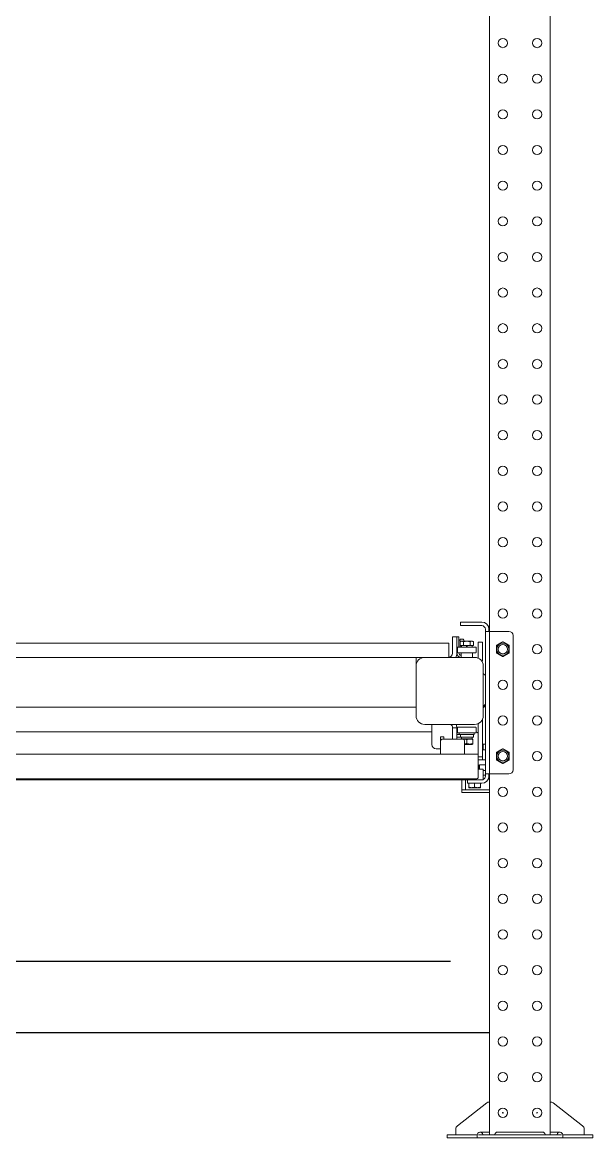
# Model space of a CAD drawing. Header units: millimetres. Extents: x -380 to 34475, y -4 to 3612.
# Drawn here: x 14164 to 14963, y -4 to 1560 of the extents above; entities that cross this region are included whole.
import ezdxf

# ---------------------------------------------------------------- set-up
doc = ezdxf.new("R2010")
doc.units = ezdxf.units.MM
doc.header["$LTSCALE"] = 0.5
doc.layers.add('Видимый контур (ГОСТ)', color=7, linetype='Continuous', lineweight=0)

# ---------------------------------------------------------------- blocks, each defined once
blk = doc.blocks.new('*U39')
at = {"layer": 'Видимый контур (ГОСТ)'}
blk.add_lwpolyline([(0, 0), (85, 0), (85, 3000), (0, 3000)], close=True, dxfattribs=at)
for centre in [(18.5, 1531), (66.5, 1531), (18.5, 1481), (66.5, 1481), (18.5, 1431), (66.5, 1431), (18.5, 1381), (66.5, 1381), (18.5, 1331), (66.5, 1331), (18.5, 1281), (66.5, 1281), (18.5, 1231), (66.5, 1231), (18.5, 1181), (66.5, 1181), (18.5, 1131), (66.5, 1131), (18.5, 1081), (66.5, 1081), (18.5, 1031), (66.5, 1031), (18.5, 981), (66.5, 981), (18.5, 931), (66.5, 931), (18.5, 881), (66.5, 881), (18.5, 831), (66.5, 831), (18.5, 781), (66.5, 781), (18.5, 731), (66.5, 731), (18.5, 681), (66.5, 681), (18.5, 631), (66.5, 631), (18.5, 581), (66.5, 581), (18.5, 531), (66.5, 531), (18.5, 481), (66.5, 481), (18.5, 431), (66.5, 431), (18.5, 381), (66.5, 381), (18.5, 331), (66.5, 331), (18.5, 281), (66.5, 281), (18.5, 231), (66.5, 231), (18.5, 181), (66.5, 181), (18.5, 131), (66.5, 131), (18.5, 81), (66.5, 81), (18.5, 31), (66.5, 31)]:
    blk.add_circle(centre, 6.5, dxfattribs=at)
blk = doc.blocks.new('SlideOporaFront1400')
at = {"layer": 'Видимый контур (ГОСТ)'}
for p, q in [((14.3, 16.8), (55.4, 48.7)), ((59.1, 50), (59.5, 50)), ((144.5, 50), (144.9, 50)), ((148.6, 48.7), (189.7, 16.8)), ((1409.3, 16.8), (1450.4, 48.7)), ((1454.1, 50), (1454.5, 50)), ((1539.5, 50), (1539.9, 50)), ((1543.6, 48.7), (1584.7, 16.8)), ((0, 4), (0, 0)), ((0, 4), (42, 4)), ((204, 0), (0, 0)), ((12, 4), (12, 12.1)), ((42, 0), (42, 3.9)), ((43.8, 4), (58, 4)), ((59.5, 7.8), (46, 7.8)), ((146, 4), (58, 4)), ((133.5, 7.8), (70.5, 7.8)), ((158, 7.8), (144.5, 7.8)), ((146, 4), (160.2, 4)), ((162, 4), (204, 4)), ((162, 3.9), (162, 4)), ((162, 0), (162, 3.9)), ((192, 12.1), (192, 4)), ((204, 0), (204, 4)), ((1395, 4), (1395, 0)), ((1395, 4), (1437, 4)), ((1599, 0), (1395, 0)), ((1407, 4), (1407, 12.1)), ((1437, 0), (1437, 3.9)), ((1438.8, 4), (1453, 4)), ((1454.5, 7.8), (1441, 7.8)), ((1541, 4), (1453, 4)), ((1528.5, 7.8), (1465.5, 7.8)), ((1553, 7.8), (1539.5, 7.8)), ((1541, 4), (1555.2, 4)), ((1557, 4), (1599, 4)), ((1557, 3.9), (1557, 4)), ((1557, 0), (1557, 3.9)), ((1587, 12.1), (1587, 4)), ((1599, 0), (1599, 4))]:
    blk.add_line(p, q, dxfattribs=at)
for centre in [(78, 35), (126, 35), (1473, 35), (1521, 35)]:
    blk.add_circle(centre, 0.5, dxfattribs=at)
for centre, radius, start, end in [((59.1, 44), 6, 90, 127.875), ((144.9, 44), 6, 52.125, 90), ((1454.1, 44), 6, 90, 127.875), ((1539.9, 44), 6, 52.125, 90), ((18, 12.1), 6, 127.875, 180), ((186, 12.1), 6, 0, 52.125), ((1413, 12.1), 6, 127.875, 180), ((1581, 12.1), 6, 0, 52.125), ((46, 3.8), 4, 13.8528, 178.1112), ((50.9, 5), 1, 193.8724, 270), ((65.7, 5), 1, 270, 346.1276), ((70.5, 3.8), 4, 90, 166.1276), ((133.5, 3.8), 4, 13.8724, 90), ((138.3, 5), 1, 193.8724, 270), ((153.1, 5), 1, 270, 346.1276), ((158, 3.8), 4, 2.4682, 166.1365), ((1441, 3.8), 4, 13.8528, 178.1112), ((1445.9, 5), 1, 193.8724, 270), ((1460.7, 5), 1, 270, 346.1276), ((1465.5, 3.8), 4, 90, 166.1276), ((1528.5, 3.8), 4, 13.8724, 90), ((1533.3, 5), 1, 193.8724, 270), ((1548.1, 5), 1, 270, 346.1276), ((1553, 3.8), 4, 2.4682, 166.1365)]:
    blk.add_arc(centre, radius, start, end, dxfattribs=at)
for points in [[(162, 3.9), (162, 3.9), (162, 3.9), (162, 3.9), (162, 3.9), (162, 3.9), (162, 3.9), (162, 3.9), (162, 3.9), (162, 3.9), (162, 3.9), (162, 3.9), (162, 3.9), (162, 3.9), (162, 3.9), (162, 3.9), (162, 3.9), (162, 3.9), (162, 3.9), (162, 3.9)], [(1557, 3.9), (1557, 3.9), (1557, 3.9), (1557, 3.9), (1557, 3.9), (1557, 3.9), (1557, 3.9), (1557, 3.9), (1557, 3.9), (1557, 3.9), (1557, 3.9), (1557, 3.9), (1557, 3.9), (1557, 3.9), (1557, 3.9), (1557, 3.9), (1557, 3.9), (1557, 3.9), (1557, 3.9), (1557, 3.9)]]:
    blk.add_open_spline(points, degree=3, knots=[0, 0, 0, 0, 0.00111733, 0.00111733, 0.00600575, 0.00600575, 0.01113572, 0.01113572, 0.01370783, 0.01370783, 0.01499053, 0.01499053, 0.01563389, 0.01563389, 0.01597022, 0.01597022, 0.01614881, 0.01614881, 0.01633703, 0.01633703, 0.01633703, 0.01633703], dxfattribs=at)
blk = doc.blocks.new('ShelfFrontSlide1400')
at = {"layer": 'Видимый контур (ГОСТ)'}
for p, q in [((1287.5, 221), (1293.5, 221)), ((1287.5, 221), (1287.5, 216)), ((1317.5, 221), (1293.5, 221)), ((1293.5, 216), (1287.5, 216)), ((1293.5, 216), (1317.5, 216)), ((1322.5, 8), (1322.5, 211)), ((1355.5, 208), (1322.5, 208)), ((1327.5, 208), (1327.5, 211)), ((75.5, 191.5), (1271.5, 191.5)), ((1271.5, 191.5), (1271.5, 189.9)), ((1271.5, 189.9), (1271.5, 174.5)), ((1282.5, 200.5), (1276.5, 200.5)), ((1276.5, 194.5), (1276.5, 200.5)), ((1276.5, 194.5), (1276.5, 177.5)), ((1282.5, 200.5), (1282.5, 194.5)), ((1285.5, 200.5), (1282.5, 200.5)), ((1282.5, 177.5), (1282.5, 194.5)), ((1285.5, 200.5), (1285.5, 198.5)), ((1285.5, 198.5), (1285.5, 186)), ((1287.1, 195.6), (1285.5, 195.6)), ((1291.6, 197), (1287.1, 197)), ((1287.1, 193.8), (1287.1, 197)), ((1287.9, 193.8), (1287.1, 193.8)), ((1287.1, 186.3), (1287.1, 193.8)), ((1288.9, 194.4), (1287.3, 193.5)), ((1287.3, 193.5), (1287.3, 188)), ((1291.9, 188), (1287.3, 188)), ((1288.9, 194.4), (1304.1, 194.4)), ((1288.9, 186), (1288.9, 188)), ((1292.4, 195.7), (1291.8, 196.7)), ((1291.9, 193.5), (1291.9, 188)), ((1301.1, 188), (1291.9, 188)), ((1292.4, 195.7), (1292.4, 194.4)), ((1295.6, 188), (1296.4, 186)), ((1297.4, 186), (1296.6, 188)), ((1301.1, 193.5), (1301.1, 188)), ((1305.7, 188), (1301.1, 188)), ((1304.1, 194.4), (1305.7, 193.5)), ((1304.1, 186), (1304.1, 188)), ((1305.7, 193.5), (1305.7, 188)), ((1318.5, 193), (1312.5, 193)), ((1312.5, 187), (1312.5, 193)), ((1318.5, 193), (1318.5, 187)), ((1361.5, 202), (1361.5, 14)), ((1271.5, 171.6), (1271.5, 174.5)), ((1283.5, 185.5), (1283.5, 178.5)), ((1284, 186), (1309, 186)), ((1309, 178), (1284, 178)), ((1285.5, 178), (1285.5, 177.5)), ((1288.9, 186.3), (1287.1, 186.3)), ((1287.1, 186), (1287.1, 186.3)), ((1288.5, 171.5), (1288.5, 178)), ((1304.5, 171.5), (1304.5, 178)), ((1309.5, 185.5), (1309.5, 178.5)), ((1312.5, 170.4), (1312.5, 187)), ((1318.5, 187), (1318.5, 169)), ((109.5, 171.5), (1237.5, 171.5)), ((1225.5, 163.5), (1225.5, 171.5)), ((1225.5, 163.5), (1225.5, 159.5)), ((1225.5, 159.5), (1225.5, 89.5)), ((1307.5, 171.5), (1237.5, 171.5)), ((1319.5, 89.5), (1319.5, 159.5)), ((1322.5, 146), (1319.5, 149)), ((1225.5, 101.5), (121.5, 101.5)), ((1322.5, 106), (1319.5, 103)), ((1322.5, 105.1), (1319.5, 102.1)), ((1322.5, 104), (1319.5, 101)), ((1312.5, 78.6), (1312.5, 35)), ((1318.5, 35), (1318.5, 82)), ((1247.5, 67), (70.5, 67)), ((1237.5, 77.5), (1307.5, 77.5)), ((1247.5, 49.5), (1247.5, 77.5)), ((1282.5, 72.5), (1276.5, 72.5)), ((1276.5, 57), (1276.5, 72.5)), ((1282.5, 72.5), (1282.5, 57)), ((1283.5, 67), (1282.5, 67)), ((1282.5, 63.5), (1287.5, 63.5)), ((1283.5, 66), (1283.5, 73)), ((1284, 73.5), (1309, 73.5)), ((1309, 65.5), (1284, 65.5)), ((1286, 63.5), (1286, 65.5)), ((1287.5, 63.5), (1303, 63.5)), ((1287.5, 63.5), (1287.5, 59.5)), ((1303, 63.5), (1306, 63.5)), ((1306, 59.5), (1306, 63.5)), ((1306, 63.5), (1307, 63.5)), ((1307, 63.5), (1307, 65.5)), ((1309.5, 66), (1309.5, 73)), ((1259.5, 60), (1259.5, 54)), ((1264.5, 60), (1259.5, 60)), ((1259.5, 36), (1259.5, 54)), ((1262.5, 57), (1290.5, 57)), ((1264.5, 57), (1264.5, 60)), ((1282.5, 59.5), (1287.5, 59.5)), ((1287.5, 59.5), (1303, 59.5)), ((1288.8, 57.5), (1288, 57)), ((1288, 57), (1288, 57)), ((1304.1, 57.5), (1288.8, 57.5)), ((1288.9, 59.5), (1288.9, 57.5)), ((1293.5, 37), (1293.5, 54)), ((1293.5, 49.5), (1304.1, 49.5)), ((1296.5, 56.3), (1296.5, 50.7)), ((1306, 59.5), (1303, 59.5)), ((1304.1, 58.4), (1304.1, 57.5)), ((1304.1, 57.5), (1305, 57)), ((1304.1, 49.5), (1305, 50)), ((1305, 57), (1305, 56.3)), ((1305, 56.3), (1305, 50.7)), ((1305, 50.7), (1305, 50)), ((1319.5, 49.5), (1319.5, 42.5)), ((1320, 50), (1322.5, 50)), ((1312.5, 36), (34.5, 36)), ((1259.5, 43.5), (1253.5, 43.5)), ((1312.5, 32.5), (1312.5, 35)), ((1312.5, 28), (1312.5, 32.5)), ((1312.5, 32), (1318.5, 32)), ((1318.5, 35), (1318.5, 32)), ((1318.5, 32), (1318.5, 27.7)), ((1322.5, 42), (1320, 42)), ((1312.5, 28), (1312.5, 4)), ((1322.5, 27.7), (1312.5, 27.7)), ((1313.5, 20.3), (1314.2, 21)), ((1313.5, 15), (1313.5, 20.3)), ((1314.2, 21), (1314.2, 15)), ((1322.5, 21), (1314.2, 21)), ((1319.5, 0), (27.5, 0)), ((1309.5, 1), (37.5, 1)), ((1289.5, 0), (1289.5, -1)), ((1294.5, -1), (1294.5, 0)), ((1297.5, 0), (1297.5, -5)), ((1319.5, 15), (1312.5, 15)), ((1319.5, 4), (1319.5, 15)), ((1322.5, 13), (1319.5, 13)), ((1322.5, 6.4), (1319.5, 6.4)), ((1319.5, 4), (1319.5, 0)), ((1322.5, 8), (1322.5, 5)), ((1322.5, 8), (1332.5, 8)), ((1327.5, 5), (1327.5, 8)), ((1355.5, 8), (1332.5, 8)), ((1289.5, -1), (1289.5, -14)), ((1294.5, -14), (1289.5, -14)), ((1289.5, -14), (1289.5, -18)), ((1289.5, -14), (1328.5, -14)), ((1294.5, -1), (1294.5, -14)), ((1303.5, -5), (1297.5, -5)), ((1299.5, -10.5), (1299.5, -5)), ((1299.5, -10.5), (1299.5, -11.2)), ((1299.9, -11.4), (1299.5, -11.2)), ((1315.1, -11.4), (1299.9, -11.4)), ((1303.5, -5), (1317.5, -5)), ((1307.5, -10.5), (1307.5, -5)), ((1315.1, -11.4), (1315.5, -11.2)), ((1315.5, -10.5), (1315.5, -5)), ((1315.5, -11.2), (1315.5, -10.5)), ((1289.5, -18), (1328.5, -18))]:
    blk.add_line(p, q, dxfattribs=at)
for centre in [(1347, 183), (1347, 33)]:
    blk.add_circle(centre, 8.55, dxfattribs=at)
for centre, radius, start, end in [((1317.5, 211), 10, 0, 90), ((1317.5, 211), 5, 0, 90), ((1355.5, 202), 6, 0, 90), ((1270.5, 177.5), 6, 270, 0), ((1270.5, 177.5), 12, 330, 0), ((1288.5, 177.5), 6, 180, 270), ((1284, 185.5), 0.5, 90, 180), ((1284, 178.5), 0.5, 180, 270), ((1288.5, 177.5), 3, 180, 270), ((1309, 185.5), 0.5, 0, 90), ((1309, 178.5), 0.5, 270, 0), ((1237.5, 159.5), 12, 90, 180), ((1307.5, 159.5), 12, 0, 90), ((1306.5, 169), 12, 342.5545, 0), ((1237.5, 89.5), 12, 180, 270), ((1307.5, 89.5), 12, 270, 0), ((1306.5, 82), 12, 0, 10.7822), ((1270.5, 72.5), 6, 0, 56.4427), ((1270.5, 72.5), 12, 0, 24.6243), ((1284, 73), 0.5, 90, 180), ((1284, 66), 0.5, 180, 270), ((1309, 73), 0.5, 0, 90), ((1309, 66), 0.5, 270, 0), ((1309.5, 64), 3, 0, 90), ((1253.5, 49.5), 6, 180, 270), ((1262.5, 54), 3, 90, 180), ((1290.5, 54), 3, 0, 90), ((1320, 49.5), 0.5, 90, 180), ((1290.5, 37), 3, 340.5288, 0), ((1320, 42.5), 0.5, 180, 270), ((1309.5, 4), 3, 270, 0), ((1317.5, 5), 10, 270, 0), ((1317.5, 5), 5, 293.5782, 0), ((1355.5, 14), 6, 270, 0)]:
    blk.add_arc(centre, radius, start, end, dxfattribs=at)
blk.add_ellipse((1296.5, 58.4), major_axis=(0, 20.9), ratio=0.36397, start_param=4.712389, end_param=4.765045, dxfattribs=at)
for points, weights in [([(1287.3, 193.5), (1289.6, 194.8), (1291.9, 193.5)], [1.16025403784, 1.33974596216, 1.16025403784]), ([(1291.6, 197), (1292.6, 195.6), (1292, 194.4)], [1.16025403784, 1.30928463065, 1.21083759818]), ([(1291.9, 193.5), (1296.5, 194.8), (1301.1, 193.5)], [1.16025403784, 1.33974596216, 1.16025403784]), ([(1301.1, 193.5), (1303.4, 194.8), (1305.7, 193.5)], [1.16025403784, 1.33974596216, 1.16025403784]), ([(1347, 193.4), (1342.5, 190.8), (1338, 188.2)], [1.16025403784, 1.33974596216, 1.16025403784]), ([(1338, 188.2), (1338, 183), (1338, 177.8)], [1.16025403784, 1.33974596216, 1.16025403784]), ([(1356, 188.2), (1351.5, 190.8), (1347, 193.4)], [1.16025403784, 1.33974596216, 1.16025403784]), ([(1356, 177.8), (1356, 183), (1356, 188.2)], [1.16025403784, 1.33974596216, 1.16025403784]), ([(1338, 177.8), (1342.5, 175.2), (1347, 172.6)], [1.16025403784, 1.33974596216, 1.16025403784]), ([(1347, 172.6), (1351.5, 175.2), (1356, 177.8)], [1.16025403784, 1.33974596216, 1.16025403784]), ([(1296.5, 56.3), (1293.6, 57.2), (1291.1, 56.9)], [1, 1.1004212468, 1.07046897435]), ([(1293.5, 50.1), (1294.9, 50.2), (1296.5, 50.7)], [1.0696938971, 1.05301464834, 1]), ([(1305, 56.3), (1300.7, 57.7), (1296.5, 56.3)], [1, 1.15470053838, 1]), ([(1296.5, 50.7), (1300.7, 49.3), (1305, 50.7)], [1, 1.15470053838, 1]), ([(1347, 43.4), (1342.5, 40.8), (1338, 38.2)], [1.16025403784, 1.33974596216, 1.16025403784]), ([(1338, 38.2), (1338, 33), (1338, 27.8)], [1.16025403784, 1.33974596216, 1.16025403784]), ([(1356, 38.2), (1351.5, 40.8), (1347, 43.4)], [1.16025403784, 1.33974596216, 1.16025403784]), ([(1356, 27.8), (1356, 33), (1356, 38.2)], [1.16025403784, 1.33974596216, 1.16025403784]), ([(1338, 27.8), (1342.5, 25.2), (1347, 22.6)], [1.16025403784, 1.33974596216, 1.16025403784]), ([(1347, 22.6), (1351.5, 25.2), (1356, 27.8)], [1.16025403784, 1.33974596216, 1.16025403784]), ([(1307.5, -10.5), (1303.5, -11.8), (1299.5, -10.5)], [1.16025403784, 1.33974596216, 1.16025403784]), ([(1315.5, -10.5), (1311.5, -11.8), (1307.5, -10.5)], [1.16025403784, 1.33974596216, 1.16025403784])]:
    blk.add_rational_spline(points, weights, degree=2, dxfattribs=at)

msp = doc.modelspace()

# ---------------------------------------------------------------- linework, layer by layer
for p, q in [((13564, 243.7), (14764, 243.7)), ((13509, 143.7), (14819, 143.7))]:
    msp.add_line(p, q)

# ---------------------------------------------------------------- block references
for name, p in [('*U39', (14819, 0)), ('ShelfFrontSlide1400', (13490.5, 498)), ('SlideOporaFront1400', (13364.5, -4))]:
    msp.add_blockref(name, p)

doc.saveas('drawing.dxf')
